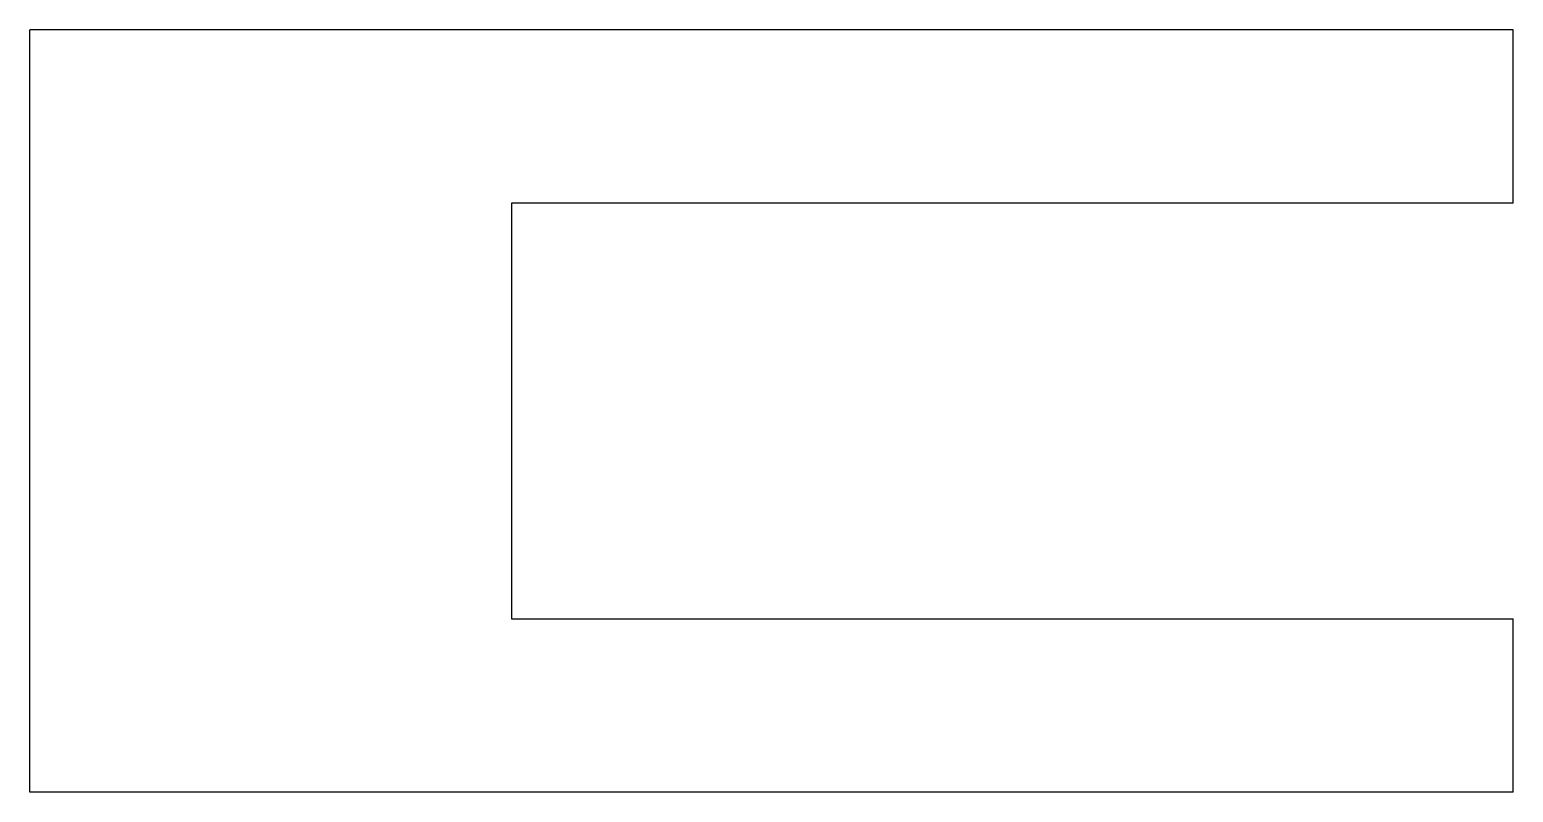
# Model space of a CAD drawing. Header units: metres. Extents: x -33.9 to 8.9, y -22 to 0.
import ezdxf

# ---------------------------------------------------------------- set-up
doc = ezdxf.new("R2010")
doc.units = ezdxf.units.M

msp = doc.modelspace()

# ---------------------------------------------------------------- linework, layer by layer
for points in [[(8.9, 0), (8.044, 0), (7.188, 0), (6.332, 0), (5.476, 0), (4.62, 0), (3.764, 0), (2.908, 0), (2.052, 0), (1.196, 0), (0.34, 0), (-0.516, 0), (-1.372, 0), (-2.228, 0), (-3.084, 0), (-3.94, 0), (-4.796, 0), (-5.652, 0), (-6.508, 0), (-7.364, 0), (-8.22, 0), (-9.076, 0), (-9.932, 0), (-10.788, 0), (-11.644, 0), (-12.5, 0), (-13.356, 0), (-14.212, 0), (-15.068, 0), (-15.924, 0), (-16.78, 0), (-17.636, 0), (-18.492, 0), (-19.348, 0), (-20.204, 0), (-21.06, 0), (-21.916, 0), (-22.772, 0), (-23.628, 0), (-24.484, 0), (-25.34, 0), (-26.196, 0), (-27.052, 0), (-27.908, 0), (-28.764, 0), (-29.62, 0), (-30.476, 0), (-31.332, 0), (-32.188, 0), (-33.044, 0), (-33.9, 0)], [(-33.9, -22), (-33.9, -21.56), (-33.9, -21.12), (-33.9, -20.68), (-33.9, -20.24), (-33.9, -19.8), (-33.9, -19.36), (-33.9, -18.92), (-33.9, -18.48), (-33.9, -18.04), (-33.9, -17.6), (-33.9, -17.16), (-33.9, -16.72), (-33.9, -16.28), (-33.9, -15.84), (-33.9, -15.4), (-33.9, -14.96), (-33.9, -14.52), (-33.9, -14.08), (-33.9, -13.64), (-33.9, -13.2), (-33.9, -12.76), (-33.9, -12.32), (-33.9, -11.88), (-33.9, -11.44), (-33.9, -11), (-33.9, -10.56), (-33.9, -10.12), (-33.9, -9.68), (-33.9, -9.24), (-33.9, -8.8), (-33.9, -8.36), (-33.9, -7.92), (-33.9, -7.48), (-33.9, -7.04), (-33.9, -6.6), (-33.9, -6.16), (-33.9, -5.72), (-33.9, -5.28), (-33.9, -4.84), (-33.9, -4.4), (-33.9, -3.96), (-33.9, -3.52), (-33.9, -3.08), (-33.9, -2.64), (-33.9, -2.2), (-33.9, -1.76), (-33.9, -1.32), (-33.9, -0.88), (-33.9, -0.44), (-33.9, 0)], [(8.9, -5), (8.9, -4.9), (8.9, -4.8), (8.9, -4.7), (8.9, -4.6), (8.9, -4.5), (8.9, -4.4), (8.9, -4.3), (8.9, -4.2), (8.9, -4.1), (8.9, -4), (8.9, -3.9), (8.9, -3.8), (8.9, -3.7), (8.9, -3.6), (8.9, -3.5), (8.9, -3.4), (8.9, -3.3), (8.9, -3.2), (8.9, -3.1), (8.9, -3), (8.9, -2.9), (8.9, -2.8), (8.9, -2.7), (8.9, -2.6), (8.9, -2.5), (8.9, -2.4), (8.9, -2.3), (8.9, -2.2), (8.9, -2.1), (8.9, -2), (8.9, -1.9), (8.9, -1.8), (8.9, -1.7), (8.9, -1.6), (8.9, -1.5), (8.9, -1.4), (8.9, -1.3), (8.9, -1.2), (8.9, -1.1), (8.9, -1), (8.9, -0.9), (8.9, -0.8), (8.9, -0.7), (8.9, -0.6), (8.9, -0.5), (8.9, -0.4), (8.9, -0.3), (8.9, -0.2), (8.9, -0.1), (8.9, 0)], [(8.9, -5), (8.322, -5), (7.744, -5), (7.166, -5), (6.588, -5), (6.01, -5), (5.432, -5), (4.854, -5), (4.276, -5), (3.698, -5), (3.12, -5), (2.542, -5), (1.964, -5), (1.386, -5), (0.808, -5), (0.23, -5), (-0.348, -5), (-0.926, -5), (-1.504, -5), (-2.082, -5), (-2.66, -5), (-3.238, -5), (-3.816, -5), (-4.394, -5), (-4.972, -5), (-5.55, -5), (-6.128, -5), (-6.706, -5), (-7.284, -5), (-7.862, -5), (-8.44, -5), (-9.018, -5), (-9.596, -5), (-10.174, -5), (-10.752, -5), (-11.33, -5), (-11.908, -5), (-12.486, -5), (-13.064, -5), (-13.642, -5), (-14.22, -5), (-14.798, -5), (-15.376, -5), (-15.954, -5), (-16.532, -5), (-17.11, -5), (-17.688, -5), (-18.266, -5), (-18.844, -5), (-19.422, -5), (-20, -5)], [(-20, -5), (-20, -5.24), (-20, -5.48), (-20, -5.72), (-20, -5.96), (-20, -6.2), (-20, -6.44), (-20, -6.68), (-20, -6.92), (-20, -7.16), (-20, -7.4), (-20, -7.64), (-20, -7.88), (-20, -8.12), (-20, -8.36), (-20, -8.6), (-20, -8.84), (-20, -9.08), (-20, -9.32), (-20, -9.56), (-20, -9.8), (-20, -10.04), (-20, -10.28), (-20, -10.52), (-20, -10.76), (-20, -11), (-20, -11.24), (-20, -11.48), (-20, -11.72), (-20, -11.96), (-20, -12.2), (-20, -12.44), (-20, -12.68), (-20, -12.92), (-20, -13.16), (-20, -13.4), (-20, -13.64), (-20, -13.88), (-20, -14.12), (-20, -14.36), (-20, -14.6), (-20, -14.84), (-20, -15.08), (-20, -15.32), (-20, -15.56), (-20, -15.8), (-20, -16.04), (-20, -16.28), (-20, -16.52), (-20, -16.76), (-20, -17)], [(-20, -17), (-19.422, -17), (-18.844, -17), (-18.266, -17), (-17.688, -17), (-17.11, -17), (-16.532, -17), (-15.954, -17), (-15.376, -17), (-14.798, -17), (-14.22, -17), (-13.642, -17), (-13.064, -17), (-12.486, -17), (-11.908, -17), (-11.33, -17), (-10.752, -17), (-10.174, -17), (-9.596, -17), (-9.018, -17), (-8.44, -17), (-7.862, -17), (-7.284, -17), (-6.706, -17), (-6.128, -17), (-5.55, -17), (-4.972, -17), (-4.394, -17), (-3.816, -17), (-3.238, -17), (-2.66, -17), (-2.082, -17), (-1.504, -17), (-0.926, -17), (-0.348, -17), (0.23, -17), (0.808, -17), (1.386, -17), (1.964, -17), (2.542, -17), (3.12, -17), (3.698, -17), (4.276, -17), (4.854, -17), (5.432, -17), (6.01, -17), (6.588, -17), (7.166, -17), (7.744, -17), (8.322, -17), (8.9, -17)], [(8.9, -22), (8.9, -21.9), (8.9, -21.8), (8.9, -21.7), (8.9, -21.6), (8.9, -21.5), (8.9, -21.4), (8.9, -21.3), (8.9, -21.2), (8.9, -21.1), (8.9, -21), (8.9, -20.9), (8.9, -20.8), (8.9, -20.7), (8.9, -20.6), (8.9, -20.5), (8.9, -20.4), (8.9, -20.3), (8.9, -20.2), (8.9, -20.1), (8.9, -20), (8.9, -19.9), (8.9, -19.8), (8.9, -19.7), (8.9, -19.6), (8.9, -19.5), (8.9, -19.4), (8.9, -19.3), (8.9, -19.2), (8.9, -19.1), (8.9, -19), (8.9, -18.9), (8.9, -18.8), (8.9, -18.7), (8.9, -18.6), (8.9, -18.5), (8.9, -18.4), (8.9, -18.3), (8.9, -18.2), (8.9, -18.1), (8.9, -18), (8.9, -17.9), (8.9, -17.8), (8.9, -17.7), (8.9, -17.6), (8.9, -17.5), (8.9, -17.4), (8.9, -17.3), (8.9, -17.2), (8.9, -17.1), (8.9, -17)], [(8.9, -22), (8.044, -22), (7.188, -22), (6.332, -22), (5.476, -22), (4.62, -22), (3.764, -22), (2.908, -22), (2.052, -22), (1.196, -22), (0.34, -22), (-0.516, -22), (-1.372, -22), (-2.228, -22), (-3.084, -22), (-3.94, -22), (-4.796, -22), (-5.652, -22), (-6.508, -22), (-7.364, -22), (-8.22, -22), (-9.076, -22), (-9.932, -22), (-10.788, -22), (-11.644, -22), (-12.5, -22), (-13.356, -22), (-14.212, -22), (-15.068, -22), (-15.924, -22), (-16.78, -22), (-17.636, -22), (-18.492, -22), (-19.348, -22), (-20.204, -22), (-21.06, -22), (-21.916, -22), (-22.772, -22), (-23.628, -22), (-24.484, -22), (-25.34, -22), (-26.196, -22), (-27.052, -22), (-27.908, -22), (-28.764, -22), (-29.62, -22), (-30.476, -22), (-31.332, -22), (-32.188, -22), (-33.044, -22), (-33.9, -22)]]:
    msp.add_lwpolyline(points)

doc.saveas('drawing.dxf')
